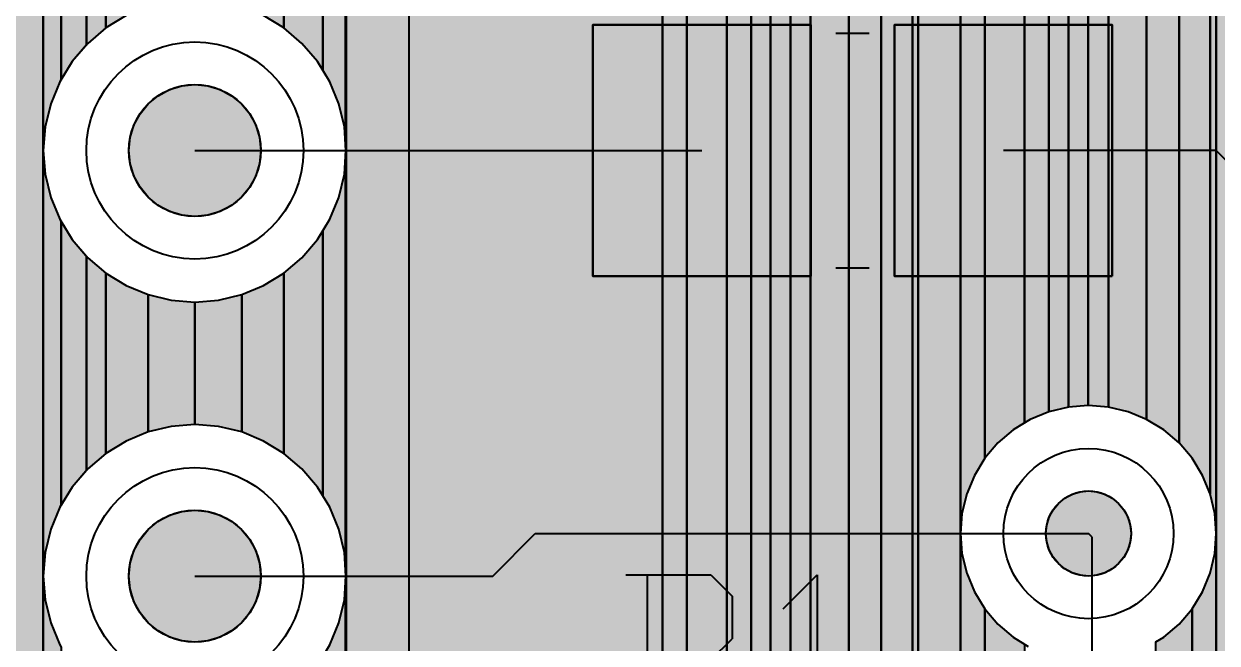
# Model space of a CAD drawing. Header units: millimetres. Extents: x 1.4 to 58.4, y 2.1 to 36.1.
# Drawn here: x 5.85 to 12.97, y 17.7 to 21.4 of the extents above; entities that cross this region are included whole.
import ezdxf

# ---------------------------------------------------------------- set-up
doc = ezdxf.new("R2010")
doc.units = ezdxf.units.MM
for name, color, linetype in [('bottom_copper', 7, 'Continuous'), ('drill_plated', 7, 'Continuous'), ('top_copper', 7, 'Continuous'), ('top_silk', 7, 'Continuous')]:
    doc.layers.add(name, color=color, linetype=linetype)

# ---------------------------------------------------------------- blocks, each defined once
blk = doc.blocks.new('Block19541')
at = {"layer": 'bottom_copper', "lineweight": 40}
for points in [[(0, 16.1219), (-0.1196, 16.1314), (-0.1208, 16.1313), (-0.1208, 32.385), (0, 32.385), (0, 16.1219)], [(0.2274, 16.048), (0.1166, 16.0939), (0, 16.1219), (0, 32.385), (0.2274, 32.385), (0.2274, 16.048)], [(0.4209, 15.9075), (0.3297, 15.9854), (0.2274, 16.048), (0.2274, 32.385), (0.4209, 32.385), (0.4209, 15.9075)], [(0.6073, 15.6032), (0.5614, 15.714), (0.4988, 15.8163), (0.4209, 15.9075), (0.4209, 32.385), (0.6073, 32.385), (0.6073, 15.6032)], [(0.6424, 15.367), (0.6353, 15.4866), (0.6073, 15.6032), (0.6073, 32.385), (0.6424, 32.385), (0.6424, 15.367)], [(0.894, 0), (0.6424, 0), (0.6424, 32.385), (0.894, 32.385), (0.894, 0)], [(0.6424, 13.081), (0.6353, 13.2006), (0.6073, 13.3172), (0.5614, 13.428), (0.4988, 13.5303), (0.4988, 14.9177), (0.5614, 15.02), (0.6073, 15.1308), (0.6353, 15.2474), (0.6424, 15.367), (0.6424, 13.081)], [(0.4988, 13.5303), (0.4209, 13.6215), (0.3297, 13.6994), (0.2833, 13.7278), (0.2833, 14.7202), (0.3297, 14.7486), (0.4209, 14.8265), (0.4988, 14.9177), (0.4988, 13.5303)]]:
    blk.add_hatch(color=7, dxfattribs=at).paths.add_polyline_path(points, flags=0)
at = {"layer": 'bottom_copper', "color": 7, "lineweight": 40}
for points in [[(0, 16.1219), (-0.1196, 16.1314), (-0.1208, 16.1313), (-0.1208, 32.385), (0, 32.385), (0, 16.1219)], [(0.2274, 16.048), (0.1166, 16.0939), (0, 16.1219), (0, 32.385), (0.2274, 32.385), (0.2274, 16.048)], [(0.4209, 15.9075), (0.3297, 15.9854), (0.2274, 16.048), (0.2274, 32.385), (0.4209, 32.385), (0.4209, 15.9075)], [(0.6073, 15.6032), (0.5614, 15.714), (0.4988, 15.8163), (0.4209, 15.9075), (0.4209, 32.385), (0.6073, 32.385), (0.6073, 15.6032)], [(0.6424, 15.367), (0.6353, 15.4866), (0.6073, 15.6032), (0.6073, 32.385), (0.6424, 32.385), (0.6424, 15.367)], [(0.894, 0), (0.6424, 0), (0.6424, 32.385), (0.894, 32.385), (0.894, 0)], [(0.6424, 13.081), (0.6353, 13.2006), (0.6073, 13.3172), (0.5614, 13.428), (0.4988, 13.5303), (0.4988, 14.9177), (0.5614, 15.02), (0.6073, 15.1308), (0.6353, 15.2474), (0.6424, 15.367), (0.6424, 13.081)], [(0.4988, 13.5303), (0.4209, 13.6215), (0.3297, 13.6994), (0.2833, 13.7278), (0.2833, 14.7202), (0.3297, 14.7486), (0.4209, 14.8265), (0.4988, 14.9177), (0.4988, 13.5303)]]:
    blk.add_lwpolyline(points, close=True, dxfattribs=at)
blk = doc.blocks.new('Block20023')
at = {"layer": 'bottom_copper', "lineweight": 40}
for points in [[(0, 10.0259), (-0.1196, 10.0354), (-0.1208, 10.0353), (-0.1208, 32.385), (0, 32.385), (0, 10.0259)], [(0.2274, 9.952), (0.1166, 9.9979), (0, 10.0259), (0, 32.385), (0.2274, 32.385), (0.2274, 9.952)], [(0.4209, 9.8115), (0.3297, 9.8894), (0.2274, 9.952), (0.2274, 32.385), (0.4209, 32.385), (0.4209, 9.8115)], [(0.6073, 9.5072), (0.5614, 9.618), (0.4988, 9.7203), (0.4209, 9.8115), (0.4209, 32.385), (0.6073, 32.385), (0.6073, 9.5072)], [(0.6424, 9.271), (0.6353, 9.3906), (0.6073, 9.5072), (0.6073, 32.385), (0.6424, 32.385), (0.6424, 9.271)], [(0.8941, 0), (0.6424, 0), (0.6424, 32.385), (0.8941, 32.385), (0.8941, 0)], [(1.04, 15.8163), (0.9774, 15.714), (0.9315, 15.6032), (0.9035, 15.4866), (0.8941, 15.367), (0.8941, 32.385), (1.04, 32.385), (1.04, 15.8163)], [(1.2774, 16.0272), (1.2091, 15.9854), (1.1179, 15.9075), (1.04, 15.8163), (1.04, 32.385), (1.2774, 32.385), (1.2774, 16.0272)], [(1.4222, 16.0939), (1.3114, 16.048), (1.2774, 16.0272), (1.2774, 32.385), (1.4222, 32.385), (1.4222, 16.0939)], [(1.5388, 16.1219), (1.4222, 16.0939), (1.4222, 32.385), (1.5388, 32.385), (1.5388, 16.1219)], [(1.6572, 16.1313), (1.5388, 16.1219), (1.5388, 32.385), (1.6572, 32.385), (1.6572, 16.1313)], [(1.04, 13.5303), (0.9774, 13.428), (0.9315, 13.3172), (0.9035, 13.2006), (0.8941, 13.081), (0.8941, 15.367), (0.9035, 15.2474), (0.9315, 15.1308), (0.9774, 15.02), (1.04, 14.9177), (1.04, 13.5303)], [(1.2774, 13.7412), (1.2091, 13.6994), (1.1179, 13.6215), (1.04, 13.5303), (1.04, 14.9177), (1.1179, 14.8265), (1.2091, 14.7486), (1.2774, 14.7068), (1.2774, 13.7412)]]:
    blk.add_hatch(color=7, dxfattribs=at).paths.add_polyline_path(points, flags=0)
at = {"layer": 'bottom_copper', "color": 7, "lineweight": 40}
for points in [[(0, 10.0259), (-0.1196, 10.0354), (-0.1208, 10.0353), (-0.1208, 32.385), (0, 32.385), (0, 10.0259)], [(0.2274, 9.952), (0.1166, 9.9979), (0, 10.0259), (0, 32.385), (0.2274, 32.385), (0.2274, 9.952)], [(0.4209, 9.8115), (0.3297, 9.8894), (0.2274, 9.952), (0.2274, 32.385), (0.4209, 32.385), (0.4209, 9.8115)], [(0.6073, 9.5072), (0.5614, 9.618), (0.4988, 9.7203), (0.4209, 9.8115), (0.4209, 32.385), (0.6073, 32.385), (0.6073, 9.5072)], [(0.6424, 9.271), (0.6353, 9.3906), (0.6073, 9.5072), (0.6073, 32.385), (0.6424, 32.385), (0.6424, 9.271)], [(0.8941, 0), (0.6424, 0), (0.6424, 32.385), (0.8941, 32.385), (0.8941, 0)], [(1.04, 15.8163), (0.9774, 15.714), (0.9315, 15.6032), (0.9035, 15.4866), (0.8941, 15.367), (0.8941, 32.385), (1.04, 32.385), (1.04, 15.8163)], [(1.2774, 16.0272), (1.2091, 15.9854), (1.1179, 15.9075), (1.04, 15.8163), (1.04, 32.385), (1.2774, 32.385), (1.2774, 16.0272)], [(1.4222, 16.0939), (1.3114, 16.048), (1.2774, 16.0272), (1.2774, 32.385), (1.4222, 32.385), (1.4222, 16.0939)], [(1.5388, 16.1219), (1.4222, 16.0939), (1.4222, 32.385), (1.5388, 32.385), (1.5388, 16.1219)], [(1.6572, 16.1313), (1.5388, 16.1219), (1.5388, 32.385), (1.6572, 32.385), (1.6572, 16.1313)], [(1.04, 13.5303), (0.9774, 13.428), (0.9315, 13.3172), (0.9035, 13.2006), (0.8941, 13.081), (0.8941, 15.367), (0.9035, 15.2474), (0.9315, 15.1308), (0.9774, 15.02), (1.04, 14.9177), (1.04, 13.5303)], [(1.2774, 13.7412), (1.2091, 13.6994), (1.1179, 13.6215), (1.04, 13.5303), (1.04, 14.9177), (1.1179, 14.8265), (1.2091, 14.7486), (1.2774, 14.7068), (1.2774, 13.7412)]]:
    blk.add_lwpolyline(points, close=True, dxfattribs=at)
blk = doc.blocks.new('Block20798')
at = {"layer": 'bottom_copper', "lineweight": 40}
for points in [[(0.623, 10.6807), (0.6222, 10.6907), (0.6222, 32.385), (0.623, 32.385), (0.623, 10.6807)], [(2.5122, 0), (0.623, 0), (0.623, 32.385), (2.5122, 32.385), (2.5122, 0)], [(2.6581, 9.7203), (2.5955, 9.618), (2.5496, 9.5072), (2.5216, 9.3906), (2.5122, 9.271), (2.5122, 32.385), (2.6581, 32.385), (2.6581, 9.7203)], [(2.8955, 9.9312), (2.8272, 9.8894), (2.736, 9.8115), (2.6581, 9.7203), (2.6581, 32.385), (2.8955, 32.385), (2.8955, 9.9312)], [(3.0403, 9.9979), (2.9295, 9.952), (2.8955, 9.9312), (2.8955, 32.385), (3.0403, 32.385), (3.0403, 9.9979)], [(3.1569, 10.0259), (3.0403, 9.9979), (3.0403, 32.385), (3.1569, 32.385), (3.1569, 10.0259)], [(3.2753, 10.0353), (3.1569, 10.0259), (3.1569, 32.385), (3.2753, 32.385), (3.2753, 10.0353)], [(0.6222, 17.653), (0.6198, 17.6934), (0.6198, 20.1526), (0.6222, 20.193), (0.6222, 17.653)], [(0.6198, 17.6934), (0.6138, 17.7945), (0.5807, 17.9325), (0.5264, 18.0636), (0.4839, 18.1329), (0.4839, 19.7131), (0.5264, 19.7824), (0.5807, 19.9135), (0.6138, 20.0515), (0.6198, 20.1526), (0.6198, 17.6934)], [(0.4839, 18.1329), (0.4522, 18.1846), (0.3601, 18.2926), (0.2521, 18.3847), (0.2521, 19.4613), (0.3601, 19.5534), (0.4522, 19.6614), (0.4839, 19.7131), (0.4839, 18.1329)], [(0.2521, 18.3847), (0.1311, 18.4589), (0, 18.5132), (0, 19.3328), (0.1311, 19.3871), (0.2521, 19.4613), (0.2521, 18.3847)], [(0.6198, 15.1534), (0.6138, 15.2545), (0.5807, 15.3925), (0.5264, 15.5236), (0.4839, 15.5929), (0.4839, 17.1731), (0.5264, 17.2424), (0.5807, 17.3735), (0.6138, 17.5115), (0.6198, 17.6126), (0.6198, 15.1534)], [(0.6222, 15.113), (0.6198, 15.1534), (0.6198, 17.6126), (0.6222, 17.653), (0.6222, 15.113)], [(0.4839, 15.5929), (0.4522, 15.6446), (0.3601, 15.7526), (0.2521, 15.8447), (0.2521, 16.9213), (0.3601, 17.0134), (0.4522, 17.1214), (0.4839, 17.1731), (0.4839, 15.5929)], [(0.2521, 15.8447), (0.1311, 15.9189), (0, 15.9732), (0, 16.7928), (0.1311, 16.8471), (0.2521, 16.9213), (0.2521, 15.8447)], [(0, 15.9732), (-0.138, 16.0063), (-0.2795, 16.0175), (-0.2795, 16.7485), (-0.138, 16.7597), (0, 16.7928), (0, 15.9732)], [(0.6222, 12.573), (0.6198, 12.6134), (0.6198, 15.0726), (0.6222, 15.113), (0.6222, 12.573)], [(0.6198, 12.6134), (0.6138, 12.7145), (0.5807, 12.8525), (0.5264, 12.9836), (0.4839, 13.0529), (0.4839, 14.6331), (0.5264, 14.7024), (0.5807, 14.8335), (0.6138, 14.9715), (0.6198, 15.0726), (0.6198, 12.6134)]]:
    blk.add_hatch(color=7, dxfattribs=at).paths.add_polyline_path(points, flags=0)
at = {"layer": 'bottom_copper', "color": 7, "lineweight": 40}
for points in [[(0.623, 10.6807), (0.6222, 10.6907), (0.6222, 32.385), (0.623, 32.385), (0.623, 10.6807)], [(2.5122, 0), (0.623, 0), (0.623, 32.385), (2.5122, 32.385), (2.5122, 0)], [(2.6581, 9.7203), (2.5955, 9.618), (2.5496, 9.5072), (2.5216, 9.3906), (2.5122, 9.271), (2.5122, 32.385), (2.6581, 32.385), (2.6581, 9.7203)], [(2.8955, 9.9312), (2.8272, 9.8894), (2.736, 9.8115), (2.6581, 9.7203), (2.6581, 32.385), (2.8955, 32.385), (2.8955, 9.9312)], [(3.0403, 9.9979), (2.9295, 9.952), (2.8955, 9.9312), (2.8955, 32.385), (3.0403, 32.385), (3.0403, 9.9979)], [(3.1569, 10.0259), (3.0403, 9.9979), (3.0403, 32.385), (3.1569, 32.385), (3.1569, 10.0259)], [(3.2753, 10.0353), (3.1569, 10.0259), (3.1569, 32.385), (3.2753, 32.385), (3.2753, 10.0353)], [(0.6222, 17.653), (0.6198, 17.6934), (0.6198, 20.1526), (0.6222, 20.193), (0.6222, 17.653)], [(0.6198, 17.6934), (0.6138, 17.7945), (0.5807, 17.9325), (0.5264, 18.0636), (0.4839, 18.1329), (0.4839, 19.7131), (0.5264, 19.7824), (0.5807, 19.9135), (0.6138, 20.0515), (0.6198, 20.1526), (0.6198, 17.6934)], [(0.4839, 18.1329), (0.4522, 18.1846), (0.3601, 18.2926), (0.2521, 18.3847), (0.2521, 19.4613), (0.3601, 19.5534), (0.4522, 19.6614), (0.4839, 19.7131), (0.4839, 18.1329)], [(0.2521, 18.3847), (0.1311, 18.4589), (0, 18.5132), (0, 19.3328), (0.1311, 19.3871), (0.2521, 19.4613), (0.2521, 18.3847)], [(0.6198, 15.1534), (0.6138, 15.2545), (0.5807, 15.3925), (0.5264, 15.5236), (0.4839, 15.5929), (0.4839, 17.1731), (0.5264, 17.2424), (0.5807, 17.3735), (0.6138, 17.5115), (0.6198, 17.6126), (0.6198, 15.1534)], [(0.6222, 15.113), (0.6198, 15.1534), (0.6198, 17.6126), (0.6222, 17.653), (0.6222, 15.113)], [(0.4839, 15.5929), (0.4522, 15.6446), (0.3601, 15.7526), (0.2521, 15.8447), (0.2521, 16.9213), (0.3601, 17.0134), (0.4522, 17.1214), (0.4839, 17.1731), (0.4839, 15.5929)], [(0.2521, 15.8447), (0.1311, 15.9189), (0, 15.9732), (0, 16.7928), (0.1311, 16.8471), (0.2521, 16.9213), (0.2521, 15.8447)], [(0, 15.9732), (-0.138, 16.0063), (-0.2795, 16.0175), (-0.2795, 16.7485), (-0.138, 16.7597), (0, 16.7928), (0, 15.9732)], [(0.6222, 12.573), (0.6198, 12.6134), (0.6198, 15.0726), (0.6222, 15.113), (0.6222, 12.573)], [(0.6198, 12.6134), (0.6138, 12.7145), (0.5807, 12.8525), (0.5264, 12.9836), (0.4839, 13.0529), (0.4839, 14.6331), (0.5264, 14.7024), (0.5807, 14.8335), (0.6138, 14.9715), (0.6198, 15.0726), (0.6198, 12.6134)]]:
    blk.add_lwpolyline(points, close=True, dxfattribs=at)
blk = doc.blocks.new('Block21701')
at = {"layer": 'bottom_copper', "lineweight": 40}
for points in [[(0.7753, 0), (0.0415, 0), (0.0415, 32.385), (0.7753, 32.385), (0.7753, 0)], [(0.8823, 18.0773), (0.8739, 18.0636), (0.8196, 17.9325), (0.7865, 17.7945), (0.7753, 17.653), (0.7753, 20.193), (0.7865, 20.0515), (0.8196, 19.9135), (0.8739, 19.7824), (0.8823, 19.7687), (0.8823, 18.0773)], [(1.0321, 18.2831), (0.9481, 18.1846), (0.8823, 18.0773), (0.8823, 19.7687), (0.9481, 19.6614), (1.0321, 19.5629), (1.0321, 18.2831)], [(1.1482, 18.3847), (1.0402, 18.2926), (1.0321, 18.2831), (1.0321, 19.5629), (1.0402, 19.5534), (1.1482, 19.4613), (1.1482, 18.3847)], [(1.4003, 18.5132), (1.2692, 18.4589), (1.1482, 18.3847), (1.1482, 19.4613), (1.2692, 19.3871), (1.4003, 19.3328), (1.4003, 18.5132)], [(0.8823, 15.5373), (0.8739, 15.5236), (0.8196, 15.3925), (0.7865, 15.2545), (0.7753, 15.113), (0.7753, 17.653), (0.7865, 17.5115), (0.8196, 17.3735), (0.8739, 17.2424), (0.8823, 17.2287), (0.8823, 15.5373)], [(1.0321, 15.7431), (0.9481, 15.6446), (0.8823, 15.5373), (0.8823, 17.2287), (0.9481, 17.1214), (1.0321, 17.0229), (1.0321, 15.7431)], [(1.1482, 15.8447), (1.0402, 15.7526), (1.0321, 15.7431), (1.0321, 17.0229), (1.0402, 17.0134), (1.1482, 16.9213), (1.1482, 15.8447)], [(1.4003, 15.9732), (1.2692, 15.9189), (1.1482, 15.8447), (1.1482, 16.9213), (1.2692, 16.8471), (1.4003, 16.7928), (1.4003, 15.9732)], [(1.6798, 16.0175), (1.5383, 16.0063), (1.4003, 15.9732), (1.4003, 16.7928), (1.5383, 16.7597), (1.6798, 16.7485), (1.6798, 16.0175)], [(0.8823, 12.9973), (0.8739, 12.9836), (0.8196, 12.8525), (0.7865, 12.7145), (0.7753, 12.573), (0.7753, 15.113), (0.7865, 14.9715), (0.8196, 14.8335), (0.8739, 14.7024), (0.8823, 14.6887), (0.8823, 12.9973)]]:
    blk.add_hatch(color=7, dxfattribs=at).paths.add_polyline_path(points, flags=0)
at = {"layer": 'bottom_copper', "color": 7, "lineweight": 40}
for points in [[(0.7753, 0), (0.0415, 0), (0.0415, 32.385), (0.7753, 32.385), (0.7753, 0)], [(0.8823, 18.0773), (0.8739, 18.0636), (0.8196, 17.9325), (0.7865, 17.7945), (0.7753, 17.653), (0.7753, 20.193), (0.7865, 20.0515), (0.8196, 19.9135), (0.8739, 19.7824), (0.8823, 19.7687), (0.8823, 18.0773)], [(1.0321, 18.2831), (0.9481, 18.1846), (0.8823, 18.0773), (0.8823, 19.7687), (0.9481, 19.6614), (1.0321, 19.5629), (1.0321, 18.2831)], [(1.1482, 18.3847), (1.0402, 18.2926), (1.0321, 18.2831), (1.0321, 19.5629), (1.0402, 19.5534), (1.1482, 19.4613), (1.1482, 18.3847)], [(1.4003, 18.5132), (1.2692, 18.4589), (1.1482, 18.3847), (1.1482, 19.4613), (1.2692, 19.3871), (1.4003, 19.3328), (1.4003, 18.5132)], [(0.8823, 15.5373), (0.8739, 15.5236), (0.8196, 15.3925), (0.7865, 15.2545), (0.7753, 15.113), (0.7753, 17.653), (0.7865, 17.5115), (0.8196, 17.3735), (0.8739, 17.2424), (0.8823, 17.2287), (0.8823, 15.5373)], [(1.0321, 15.7431), (0.9481, 15.6446), (0.8823, 15.5373), (0.8823, 17.2287), (0.9481, 17.1214), (1.0321, 17.0229), (1.0321, 15.7431)], [(1.1482, 15.8447), (1.0402, 15.7526), (1.0321, 15.7431), (1.0321, 17.0229), (1.0402, 17.0134), (1.1482, 16.9213), (1.1482, 15.8447)], [(1.4003, 15.9732), (1.2692, 15.9189), (1.1482, 15.8447), (1.1482, 16.9213), (1.2692, 16.8471), (1.4003, 16.7928), (1.4003, 15.9732)], [(1.6798, 16.0175), (1.5383, 16.0063), (1.4003, 15.9732), (1.4003, 16.7928), (1.5383, 16.7597), (1.6798, 16.7485), (1.6798, 16.0175)], [(0.8823, 12.9973), (0.8739, 12.9836), (0.8196, 12.8525), (0.7865, 12.7145), (0.7753, 12.573), (0.7753, 15.113), (0.7865, 14.9715), (0.8196, 14.8335), (0.8739, 14.7024), (0.8823, 14.6887), (0.8823, 12.9973)]]:
    blk.add_lwpolyline(points, close=True, dxfattribs=at)

msp = doc.modelspace()

# ---------------------------------------------------------------- hatches: boundary and pattern name
at = {"layer": 'bottom_copper', "lineweight": 40}
for points in [[(7.2521, 20.5642), (7.2297, 20.4903), (7.1933, 20.4223), (7.1444, 20.3626), (7.0847, 20.3137), (7.0167, 20.2773), (6.9428, 20.2549), (6.866, 20.2473), (6.7892, 20.2549), (6.7153, 20.2773), (6.6473, 20.3137), (6.5876, 20.3626), (6.5387, 20.4223), (6.5023, 20.4903), (6.4799, 20.5642), (6.4723, 20.641), (6.4799, 20.7178), (6.5023, 20.7917), (6.5387, 20.8597), (6.5876, 20.9194), (6.6473, 20.9683), (6.7153, 21.0047), (6.7892, 21.0271), (6.866, 21.0347), (6.9428, 21.0271), (7.0167, 21.0047), (7.0847, 20.9683), (7.1444, 20.9194), (7.1933, 20.8597), (7.2297, 20.7917), (7.2521, 20.7178), (7.2597, 20.641), (7.2521, 20.5642)], [(12.4491, 18.3054), (12.4347, 18.2578), (12.4112, 18.2139), (12.3796, 18.1754), (12.3411, 18.1438), (12.2972, 18.1203), (12.2496, 18.1059), (12.2, 18.101), (12.1504, 18.1059), (12.1028, 18.1203), (12.0589, 18.1438), (12.0204, 18.1754), (11.9888, 18.2139), (11.9653, 18.2578), (11.9509, 18.3054), (11.946, 18.355), (11.9509, 18.4046), (11.9653, 18.4522), (11.9888, 18.4961), (12.0204, 18.5346), (12.0589, 18.5662), (12.1028, 18.5897), (12.1504, 18.6041), (12.2, 18.609), (12.2496, 18.6041), (12.2972, 18.5897), (12.3411, 18.5662), (12.3796, 18.5346), (12.4112, 18.4961), (12.4347, 18.4522), (12.4491, 18.4046), (12.454, 18.355), (12.4491, 18.3054)], [(7.2521, 18.0242), (7.2297, 17.9503), (7.1933, 17.8823), (7.1444, 17.8226), (7.0847, 17.7737), (7.0167, 17.7373), (6.9428, 17.7149), (6.866, 17.7073), (6.7892, 17.7149), (6.7153, 17.7373), (6.6473, 17.7737), (6.5876, 17.8226), (6.5387, 17.8823), (6.5023, 17.9503), (6.4799, 18.0242), (6.4723, 18.101), (6.4799, 18.1778), (6.5023, 18.2517), (6.5387, 18.3197), (6.5876, 18.3794), (6.6473, 18.4283), (6.7153, 18.4647), (6.7892, 18.4871), (6.866, 18.4947), (6.9428, 18.4871), (7.0167, 18.4647), (7.0847, 18.4283), (7.1444, 18.3794), (7.1933, 18.3197), (7.2297, 18.2517), (7.2521, 18.1778), (7.2597, 18.101), (7.2521, 18.0242)]]:
    msp.add_hatch(color=7, dxfattribs=at).paths.add_polyline_path(points, flags=0)
at = {"layer": 'drill_plated', "lineweight": 40}
for points in [[(7.2521, 20.5642), (7.2297, 20.4903), (7.1933, 20.4223), (7.1444, 20.3626), (7.0847, 20.3137), (7.0167, 20.2773), (6.9428, 20.2549), (6.866, 20.2473), (6.7892, 20.2549), (6.7153, 20.2773), (6.6473, 20.3137), (6.5876, 20.3626), (6.5387, 20.4223), (6.5023, 20.4903), (6.4799, 20.5642), (6.4723, 20.641), (6.4799, 20.7178), (6.5023, 20.7917), (6.5387, 20.8597), (6.5876, 20.9194), (6.6473, 20.9683), (6.7153, 21.0047), (6.7892, 21.0271), (6.866, 21.0347), (6.9428, 21.0271), (7.0167, 21.0047), (7.0847, 20.9683), (7.1444, 20.9194), (7.1933, 20.8597), (7.2297, 20.7917), (7.2521, 20.7178), (7.2597, 20.641), (7.2521, 20.5642)], [(12.4491, 18.3054), (12.4347, 18.2578), (12.4112, 18.2139), (12.3796, 18.1754), (12.3411, 18.1438), (12.2972, 18.1203), (12.2496, 18.1059), (12.2, 18.101), (12.1504, 18.1059), (12.1028, 18.1203), (12.0589, 18.1438), (12.0204, 18.1754), (11.9888, 18.2139), (11.9653, 18.2578), (11.9509, 18.3054), (11.946, 18.355), (11.9509, 18.4046), (11.9653, 18.4522), (11.9888, 18.4961), (12.0204, 18.5346), (12.0589, 18.5662), (12.1028, 18.5897), (12.1504, 18.6041), (12.2, 18.609), (12.2496, 18.6041), (12.2972, 18.5897), (12.3411, 18.5662), (12.3796, 18.5346), (12.4112, 18.4961), (12.4347, 18.4522), (12.4491, 18.4046), (12.454, 18.355), (12.4491, 18.3054)], [(7.2521, 18.0242), (7.2297, 17.9503), (7.1933, 17.8823), (7.1444, 17.8226), (7.0847, 17.7737), (7.0167, 17.7373), (6.9428, 17.7149), (6.866, 17.7073), (6.7892, 17.7149), (6.7153, 17.7373), (6.6473, 17.7737), (6.5876, 17.8226), (6.5387, 17.8823), (6.5023, 17.9503), (6.4799, 18.0242), (6.4723, 18.101), (6.4799, 18.1778), (6.5023, 18.2517), (6.5387, 18.3197), (6.5876, 18.3794), (6.6473, 18.4283), (6.7153, 18.4647), (6.7892, 18.4871), (6.866, 18.4947), (6.9428, 18.4871), (7.0167, 18.4647), (7.0847, 18.4283), (7.1444, 18.3794), (7.1933, 18.3197), (7.2297, 18.2517), (7.2521, 18.1778), (7.2597, 18.101), (7.2521, 18.0242)]]:
    msp.add_hatch(color=7, dxfattribs=at).paths.add_polyline_path(points, flags=0)
at = {"layer": 'top_copper', "lineweight": 40}
for points in [[(10.5422, 19.8912), (9.2422, 19.8912), (9.2422, 21.3908), (10.5422, 21.3908), (10.5422, 19.8912)], [(12.342, 19.8912), (11.042, 19.8912), (11.042, 21.3908), (12.342, 21.3908), (12.342, 19.8912)], [(7.2521, 20.5642), (7.2297, 20.4903), (7.1933, 20.4223), (7.1444, 20.3626), (7.0847, 20.3137), (7.0167, 20.2773), (6.9428, 20.2549), (6.866, 20.2473), (6.7892, 20.2549), (6.7153, 20.2773), (6.6473, 20.3137), (6.5876, 20.3626), (6.5387, 20.4223), (6.5023, 20.4903), (6.4799, 20.5642), (6.4723, 20.641), (6.4799, 20.7178), (6.5023, 20.7917), (6.5387, 20.8597), (6.5876, 20.9194), (6.6473, 20.9683), (6.7153, 21.0047), (6.7892, 21.0271), (6.866, 21.0347), (6.9428, 21.0271), (7.0167, 21.0047), (7.0847, 20.9683), (7.1444, 20.9194), (7.1933, 20.8597), (7.2297, 20.7917), (7.2521, 20.7178), (7.2597, 20.641), (7.2521, 20.5642)], [(12.4491, 18.3054), (12.4347, 18.2578), (12.4112, 18.2139), (12.3796, 18.1754), (12.3411, 18.1438), (12.2972, 18.1203), (12.2496, 18.1059), (12.2, 18.101), (12.1504, 18.1059), (12.1028, 18.1203), (12.0589, 18.1438), (12.0204, 18.1754), (11.9888, 18.2139), (11.9653, 18.2578), (11.9509, 18.3054), (11.946, 18.355), (11.9509, 18.4046), (11.9653, 18.4522), (11.9888, 18.4961), (12.0204, 18.5346), (12.0589, 18.5662), (12.1028, 18.5897), (12.1504, 18.6041), (12.2, 18.609), (12.2496, 18.6041), (12.2972, 18.5897), (12.3411, 18.5662), (12.3796, 18.5346), (12.4112, 18.4961), (12.4347, 18.4522), (12.4491, 18.4046), (12.454, 18.355), (12.4491, 18.3054)], [(7.2521, 18.0242), (7.2297, 17.9503), (7.1933, 17.8823), (7.1444, 17.8226), (7.0847, 17.7737), (7.0167, 17.7373), (6.9428, 17.7149), (6.866, 17.7073), (6.7892, 17.7149), (6.7153, 17.7373), (6.6473, 17.7737), (6.5876, 17.8226), (6.5387, 17.8823), (6.5023, 17.9503), (6.4799, 18.0242), (6.4723, 18.101), (6.4799, 18.1778), (6.5023, 18.2517), (6.5387, 18.3197), (6.5876, 18.3794), (6.6473, 18.4283), (6.7153, 18.4647), (6.7892, 18.4871), (6.866, 18.4947), (6.9428, 18.4871), (7.0167, 18.4647), (7.0847, 18.4283), (7.1444, 18.3794), (7.1933, 18.3197), (7.2297, 18.2517), (7.2521, 18.1778), (7.2597, 18.101), (7.2521, 18.0242)]]:
    msp.add_hatch(color=7, dxfattribs=at).paths.add_polyline_path(points, flags=0)

# ---------------------------------------------------------------- linework, layer by layer
at = {"layer": 'bottom_copper', "color": 7, "lineweight": 40}
for p, q in [((10.4208, 13.0233), (10.4208, 35.373)), ((10.4208, 35.373), (10.4208, 13.0233)), ((12.1988, 19.1193), (12.1988, 35.373)), ((12.1988, 35.373), (12.1988, 19.1193)), ((6.4554, 21.4469), (6.3344, 21.3727)), ((7.3976, 21.3727), (7.2766, 21.4469)), ((6.3344, 21.3727), (6.2264, 21.2806)), ((7.5056, 21.2806), (7.3976, 21.3727)), ((6.2264, 21.2806), (6.1343, 21.1726)), ((7.5977, 21.1726), (7.5056, 21.2806)), ((6.1343, 21.1726), (6.0601, 21.0516)), ((7.6719, 21.0516), (7.5977, 21.1726)), ((6.0601, 21.0516), (6.0058, 20.9205)), ((7.7262, 20.9205), (7.6719, 21.0516)), ((6.0058, 20.9205), (5.9727, 20.7825)), ((7.7593, 20.7825), (7.7262, 20.9205)), ((5.9727, 20.7825), (5.9615, 20.641)), ((7.7677, 20.641), (7.7593, 20.7825)), ((5.9615, 20.641), (5.9727, 20.4995)), ((7.7593, 20.4995), (7.7677, 20.641)), ((5.9727, 20.4995), (6.0058, 20.3615)), ((7.7262, 20.3615), (7.7593, 20.4995)), ((6.0058, 20.3615), (6.0601, 20.2304)), ((7.6719, 20.2304), (7.7262, 20.3615)), ((6.0601, 20.2304), (6.1343, 20.1094)), ((7.5977, 20.1094), (7.6719, 20.2304)), ((6.1343, 20.1094), (6.2264, 20.0014)), ((7.5056, 20.0014), (7.5977, 20.1094)), ((6.2264, 20.0014), (6.3344, 19.9093)), ((7.3976, 19.9093), (7.5056, 20.0014)), ((6.3344, 19.9093), (6.4554, 19.8351)), ((7.2766, 19.8351), (7.3976, 19.9093)), ((6.4554, 19.8351), (6.5865, 19.7808)), ((7.1455, 19.7808), (7.2766, 19.8351)), ((6.5865, 19.7808), (6.7245, 19.7477)), ((6.7245, 19.7477), (6.866, 19.7365)), ((6.866, 19.7365), (7.0075, 19.7477)), ((6.866, 19.0055), (6.866, 19.7365)), ((6.866, 19.7365), (6.866, 19.0055)), ((7.0075, 19.7477), (7.1455, 19.7808)), ((12.0804, 19.1099), (11.9638, 19.0819)), ((12.1988, 19.1193), (12.0804, 19.1099)), ((12.2, 19.1194), (12.1988, 19.1193)), ((12.3196, 19.1099), (12.2, 19.1194)), ((12.4362, 19.0819), (12.3196, 19.1099)), ((11.853, 19.036), (11.7507, 18.9734)), ((11.9638, 19.0819), (11.853, 19.036)), ((12.547, 19.036), (12.4362, 19.0819)), ((12.6493, 18.9734), (12.547, 19.036)), ((6.5865, 18.9612), (6.4554, 18.9069)), ((6.7245, 18.9943), (6.5865, 18.9612)), ((6.866, 19.0055), (6.7245, 18.9943)), ((7.0075, 18.9943), (6.866, 19.0055)), ((7.1455, 18.9612), (7.0075, 18.9943)), ((7.2766, 18.9069), (7.1455, 18.9612)), ((11.7507, 18.9734), (11.6595, 18.8955)), ((12.7405, 18.8955), (12.6493, 18.9734)), ((6.4554, 18.9069), (6.3344, 18.8327)), ((7.3976, 18.8327), (7.2766, 18.9069)), ((11.6595, 18.8955), (11.5816, 18.8043)), ((12.8184, 18.8043), (12.7405, 18.8955)), ((6.3344, 18.8327), (6.2264, 18.7406)), ((7.5056, 18.7406), (7.3976, 18.8327)), ((11.5816, 18.8043), (11.519, 18.702)), ((12.881, 18.702), (12.8184, 18.8043)), ((6.2264, 18.7406), (6.1343, 18.6326)), ((7.5977, 18.6326), (7.5056, 18.7406)), ((11.519, 18.702), (11.4731, 18.5912)), ((12.9269, 18.5912), (12.881, 18.702)), ((6.1343, 18.6326), (6.0601, 18.5116)), ((7.6719, 18.5116), (7.5977, 18.6326)), ((11.4731, 18.5912), (11.4451, 18.4746)), ((12.9549, 18.4746), (12.9269, 18.5912)), ((6.0601, 18.5116), (6.0058, 18.3805)), ((7.7262, 18.3805), (7.6719, 18.5116)), ((11.4451, 18.4746), (11.4357, 18.355)), ((12.962, 18.355), (12.9549, 18.4746)), ((6.0058, 18.3805), (5.9727, 18.2425)), ((7.7593, 18.2425), (7.7262, 18.3805)), ((11.4357, 18.355), (11.4451, 18.2354)), ((12.2219, 18.3331), (12.2, 18.355)), ((12.2219, 16.0909), (12.2219, 18.3331)), ((12.9549, 18.2354), (12.962, 18.355)), ((5.9727, 18.2425), (5.9615, 18.101)), ((7.7677, 18.101), (7.7593, 18.2425)), ((11.4451, 18.2354), (11.4731, 18.1188)), ((12.9269, 18.1188), (12.9549, 18.2354)), ((5.9615, 18.101), (5.9727, 17.9595)), ((7.7593, 17.9595), (7.7677, 18.101)), ((11.4731, 18.1188), (11.519, 18.008)), ((12.881, 18.008), (12.9269, 18.1188)), ((5.9727, 17.9595), (6.0058, 17.8215)), ((7.7262, 17.8215), (7.7593, 17.9595)), ((11.519, 18.008), (11.5816, 17.9057)), ((12.8184, 17.9057), (12.881, 18.008)), ((11.5816, 17.9057), (11.6595, 17.8145)), ((12.7405, 17.8145), (12.8184, 17.9057)), ((6.0058, 17.8215), (6.0601, 17.6904)), ((7.6719, 17.6904), (7.7262, 17.8215)), ((11.6595, 17.8145), (11.7507, 17.7366)), ((12.6493, 17.7366), (12.7405, 17.8145)), ((11.7507, 17.7366), (11.8409, 17.6814)), ((12.6029, 17.7082), (12.6493, 17.7366)), ((12.6029, 16.7158), (12.6029, 17.7082))]:
    msp.add_line(p, q, dxfattribs=at)
for points in [[(7.2521, 20.5642), (7.2297, 20.4903), (7.1933, 20.4223), (7.1444, 20.3626), (7.0847, 20.3137), (7.0167, 20.2773), (6.9428, 20.2549), (6.866, 20.2473), (6.7892, 20.2549), (6.7153, 20.2773), (6.6473, 20.3137), (6.5876, 20.3626), (6.5387, 20.4223), (6.5023, 20.4903), (6.4799, 20.5642), (6.4723, 20.641), (6.4799, 20.7178), (6.5023, 20.7917), (6.5387, 20.8597), (6.5876, 20.9194), (6.6473, 20.9683), (6.7153, 21.0047), (6.7892, 21.0271), (6.866, 21.0347), (6.9428, 21.0271), (7.0167, 21.0047), (7.0847, 20.9683), (7.1444, 20.9194), (7.1933, 20.8597), (7.2297, 20.7917), (7.2521, 20.7178), (7.2597, 20.641), (7.2521, 20.5642)], [(12.4491, 18.3054), (12.4347, 18.2578), (12.4112, 18.2139), (12.3796, 18.1754), (12.3411, 18.1438), (12.2972, 18.1203), (12.2496, 18.1059), (12.2, 18.101), (12.1504, 18.1059), (12.1028, 18.1203), (12.0589, 18.1438), (12.0204, 18.1754), (11.9888, 18.2139), (11.9653, 18.2578), (11.9509, 18.3054), (11.946, 18.355), (11.9509, 18.4046), (11.9653, 18.4522), (11.9888, 18.4961), (12.0204, 18.5346), (12.0589, 18.5662), (12.1028, 18.5897), (12.1504, 18.6041), (12.2, 18.609), (12.2496, 18.6041), (12.2972, 18.5897), (12.3411, 18.5662), (12.3796, 18.5346), (12.4112, 18.4961), (12.4347, 18.4522), (12.4491, 18.4046), (12.454, 18.355), (12.4491, 18.3054)], [(7.2521, 18.0242), (7.2297, 17.9503), (7.1933, 17.8823), (7.1444, 17.8226), (7.0847, 17.7737), (7.0167, 17.7373), (6.9428, 17.7149), (6.866, 17.7073), (6.7892, 17.7149), (6.7153, 17.7373), (6.6473, 17.7737), (6.5876, 17.8226), (6.5387, 17.8823), (6.5023, 17.9503), (6.4799, 18.0242), (6.4723, 18.101), (6.4799, 18.1778), (6.5023, 18.2517), (6.5387, 18.3197), (6.5876, 18.3794), (6.6473, 18.4283), (6.7153, 18.4647), (6.7892, 18.4871), (6.866, 18.4947), (6.9428, 18.4871), (7.0167, 18.4647), (7.0847, 18.4283), (7.1444, 18.3794), (7.1933, 18.3197), (7.2297, 18.2517), (7.2521, 18.1778), (7.2597, 18.101), (7.2521, 18.0242)]]:
    msp.add_lwpolyline(points, close=True, dxfattribs=at)
for centre, major_axis in [((6.866, 20.641), (0.6477, 0)), ((6.866, 20.641), (0.3937, 0)), ((12.2, 18.355), (0.508, 0)), ((6.866, 18.101), (0.6477, 0)), ((12.2, 18.355), (0.254, 0)), ((6.866, 18.101), (0.3937, 0))]:
    msp.add_ellipse(centre, major_axis=major_axis, ratio=1, dxfattribs=at)
at = {"layer": 'drill_plated', "color": 7, "lineweight": 40}
for points in [[(7.2521, 20.5642), (7.2297, 20.4903), (7.1933, 20.4223), (7.1444, 20.3626), (7.0847, 20.3137), (7.0167, 20.2773), (6.9428, 20.2549), (6.866, 20.2473), (6.7892, 20.2549), (6.7153, 20.2773), (6.6473, 20.3137), (6.5876, 20.3626), (6.5387, 20.4223), (6.5023, 20.4903), (6.4799, 20.5642), (6.4723, 20.641), (6.4799, 20.7178), (6.5023, 20.7917), (6.5387, 20.8597), (6.5876, 20.9194), (6.6473, 20.9683), (6.7153, 21.0047), (6.7892, 21.0271), (6.866, 21.0347), (6.9428, 21.0271), (7.0167, 21.0047), (7.0847, 20.9683), (7.1444, 20.9194), (7.1933, 20.8597), (7.2297, 20.7917), (7.2521, 20.7178), (7.2597, 20.641), (7.2521, 20.5642)], [(12.4491, 18.3054), (12.4347, 18.2578), (12.4112, 18.2139), (12.3796, 18.1754), (12.3411, 18.1438), (12.2972, 18.1203), (12.2496, 18.1059), (12.2, 18.101), (12.1504, 18.1059), (12.1028, 18.1203), (12.0589, 18.1438), (12.0204, 18.1754), (11.9888, 18.2139), (11.9653, 18.2578), (11.9509, 18.3054), (11.946, 18.355), (11.9509, 18.4046), (11.9653, 18.4522), (11.9888, 18.4961), (12.0204, 18.5346), (12.0589, 18.5662), (12.1028, 18.5897), (12.1504, 18.6041), (12.2, 18.609), (12.2496, 18.6041), (12.2972, 18.5897), (12.3411, 18.5662), (12.3796, 18.5346), (12.4112, 18.4961), (12.4347, 18.4522), (12.4491, 18.4046), (12.454, 18.355), (12.4491, 18.3054)], [(7.2521, 18.0242), (7.2297, 17.9503), (7.1933, 17.8823), (7.1444, 17.8226), (7.0847, 17.7737), (7.0167, 17.7373), (6.9428, 17.7149), (6.866, 17.7073), (6.7892, 17.7149), (6.7153, 17.7373), (6.6473, 17.7737), (6.5876, 17.8226), (6.5387, 17.8823), (6.5023, 17.9503), (6.4799, 18.0242), (6.4723, 18.101), (6.4799, 18.1778), (6.5023, 18.2517), (6.5387, 18.3197), (6.5876, 18.3794), (6.6473, 18.4283), (6.7153, 18.4647), (6.7892, 18.4871), (6.866, 18.4947), (6.9428, 18.4871), (7.0167, 18.4647), (7.0847, 18.4283), (7.1444, 18.3794), (7.1933, 18.3197), (7.2297, 18.2517), (7.2521, 18.1778), (7.2597, 18.101), (7.2521, 18.0242)]]:
    msp.add_lwpolyline(points, close=True, dxfattribs=at)
for centre, major_axis in [((6.866, 20.641), (0.3937, 0)), ((12.2, 18.355), (0.254, 0)), ((6.866, 18.101), (0.3937, 0))]:
    msp.add_ellipse(centre, major_axis=major_axis, ratio=1, dxfattribs=at)
at = {"layer": 'top_copper', "color": 7, "lineweight": 40}
for p, q in [((10.5422, 21.3908), (9.2422, 21.3908)), ((9.2422, 21.3908), (9.2422, 19.8912)), ((10.5422, 19.8912), (10.5422, 21.3908)), ((12.342, 21.3908), (11.042, 21.3908)), ((11.042, 21.3908), (11.042, 19.8912)), ((12.342, 19.8912), (12.342, 21.3908)), ((6.866, 20.641), (9.8922, 20.641)), ((12.962, 20.641), (11.692, 20.641)), ((16.01, 17.593), (12.962, 20.641)), ((9.2422, 19.8912), (10.5422, 19.8912)), ((11.042, 19.8912), (12.342, 19.8912)), ((8.644, 18.101), (8.898, 18.355)), ((8.898, 18.355), (12.2, 18.355)), ((6.866, 18.101), (8.644, 18.101))]:
    msp.add_line(p, q, dxfattribs=at)
for points in [[(10.5422, 19.8912), (9.2422, 19.8912), (9.2422, 21.3908), (10.5422, 21.3908), (10.5422, 19.8912)], [(12.342, 19.8912), (11.042, 19.8912), (11.042, 21.3908), (12.342, 21.3908), (12.342, 19.8912)], [(7.2521, 20.5642), (7.2297, 20.4903), (7.1933, 20.4223), (7.1444, 20.3626), (7.0847, 20.3137), (7.0167, 20.2773), (6.9428, 20.2549), (6.866, 20.2473), (6.7892, 20.2549), (6.7153, 20.2773), (6.6473, 20.3137), (6.5876, 20.3626), (6.5387, 20.4223), (6.5023, 20.4903), (6.4799, 20.5642), (6.4723, 20.641), (6.4799, 20.7178), (6.5023, 20.7917), (6.5387, 20.8597), (6.5876, 20.9194), (6.6473, 20.9683), (6.7153, 21.0047), (6.7892, 21.0271), (6.866, 21.0347), (6.9428, 21.0271), (7.0167, 21.0047), (7.0847, 20.9683), (7.1444, 20.9194), (7.1933, 20.8597), (7.2297, 20.7917), (7.2521, 20.7178), (7.2597, 20.641), (7.2521, 20.5642)], [(12.4491, 18.3054), (12.4347, 18.2578), (12.4112, 18.2139), (12.3796, 18.1754), (12.3411, 18.1438), (12.2972, 18.1203), (12.2496, 18.1059), (12.2, 18.101), (12.1504, 18.1059), (12.1028, 18.1203), (12.0589, 18.1438), (12.0204, 18.1754), (11.9888, 18.2139), (11.9653, 18.2578), (11.9509, 18.3054), (11.946, 18.355), (11.9509, 18.4046), (11.9653, 18.4522), (11.9888, 18.4961), (12.0204, 18.5346), (12.0589, 18.5662), (12.1028, 18.5897), (12.1504, 18.6041), (12.2, 18.609), (12.2496, 18.6041), (12.2972, 18.5897), (12.3411, 18.5662), (12.3796, 18.5346), (12.4112, 18.4961), (12.4347, 18.4522), (12.4491, 18.4046), (12.454, 18.355), (12.4491, 18.3054)], [(7.2521, 18.0242), (7.2297, 17.9503), (7.1933, 17.8823), (7.1444, 17.8226), (7.0847, 17.7737), (7.0167, 17.7373), (6.9428, 17.7149), (6.866, 17.7073), (6.7892, 17.7149), (6.7153, 17.7373), (6.6473, 17.7737), (6.5876, 17.8226), (6.5387, 17.8823), (6.5023, 17.9503), (6.4799, 18.0242), (6.4723, 18.101), (6.4799, 18.1778), (6.5023, 18.2517), (6.5387, 18.3197), (6.5876, 18.3794), (6.6473, 18.4283), (6.7153, 18.4647), (6.7892, 18.4871), (6.866, 18.4947), (6.9428, 18.4871), (7.0167, 18.4647), (7.0847, 18.4283), (7.1444, 18.3794), (7.1933, 18.3197), (7.2297, 18.2517), (7.2521, 18.1778), (7.2597, 18.101), (7.2521, 18.0242)]]:
    msp.add_lwpolyline(points, close=True, dxfattribs=at)
for centre, major_axis in [((6.866, 20.641), (0.6477, 0)), ((6.866, 20.641), (0.3937, 0)), ((12.2, 18.355), (0.508, 0)), ((6.866, 18.101), (0.6477, 0)), ((12.2, 18.355), (0.254, 0)), ((6.866, 18.101), (0.3937, 0))]:
    msp.add_ellipse(centre, major_axis=major_axis, ratio=1, dxfattribs=at)
at = {"layer": 'top_silk', "color": 7, "lineweight": 40}
for p, q in [((8.146, 10.361), (8.146, 27.121)), ((10.6923, 21.3408), (10.8919, 21.3408)), ((10.6923, 19.9412), (10.8919, 19.9412)), ((9.4382, 18.1086), (9.9462, 18.1086)), ((9.5652, 18.1086), (9.5652, 17.0926)), ((9.9462, 18.1086), (10.0732, 17.9816)), ((10.378, 17.9054), (10.5812, 18.1086)), ((10.5812, 18.1086), (10.5812, 17.0926)), ((10.0732, 17.9816), (10.0732, 17.7276)), ((9.9462, 17.6006), (10.0732, 17.7276))]:
    msp.add_line(p, q, dxfattribs=at)

# ---------------------------------------------------------------- block references
at = {"layer": 'bottom_copper'}
for name, p in [('Block21701', (5.1862, 2.988)), ('Block20798', (7.1455, 2.988)), ('Block20023', (10.5416, 2.988)), ('Block19541', (12.3196, 2.988))]:
    msp.add_blockref(name, p, dxfattribs=at)

doc.saveas('drawing.dxf')
